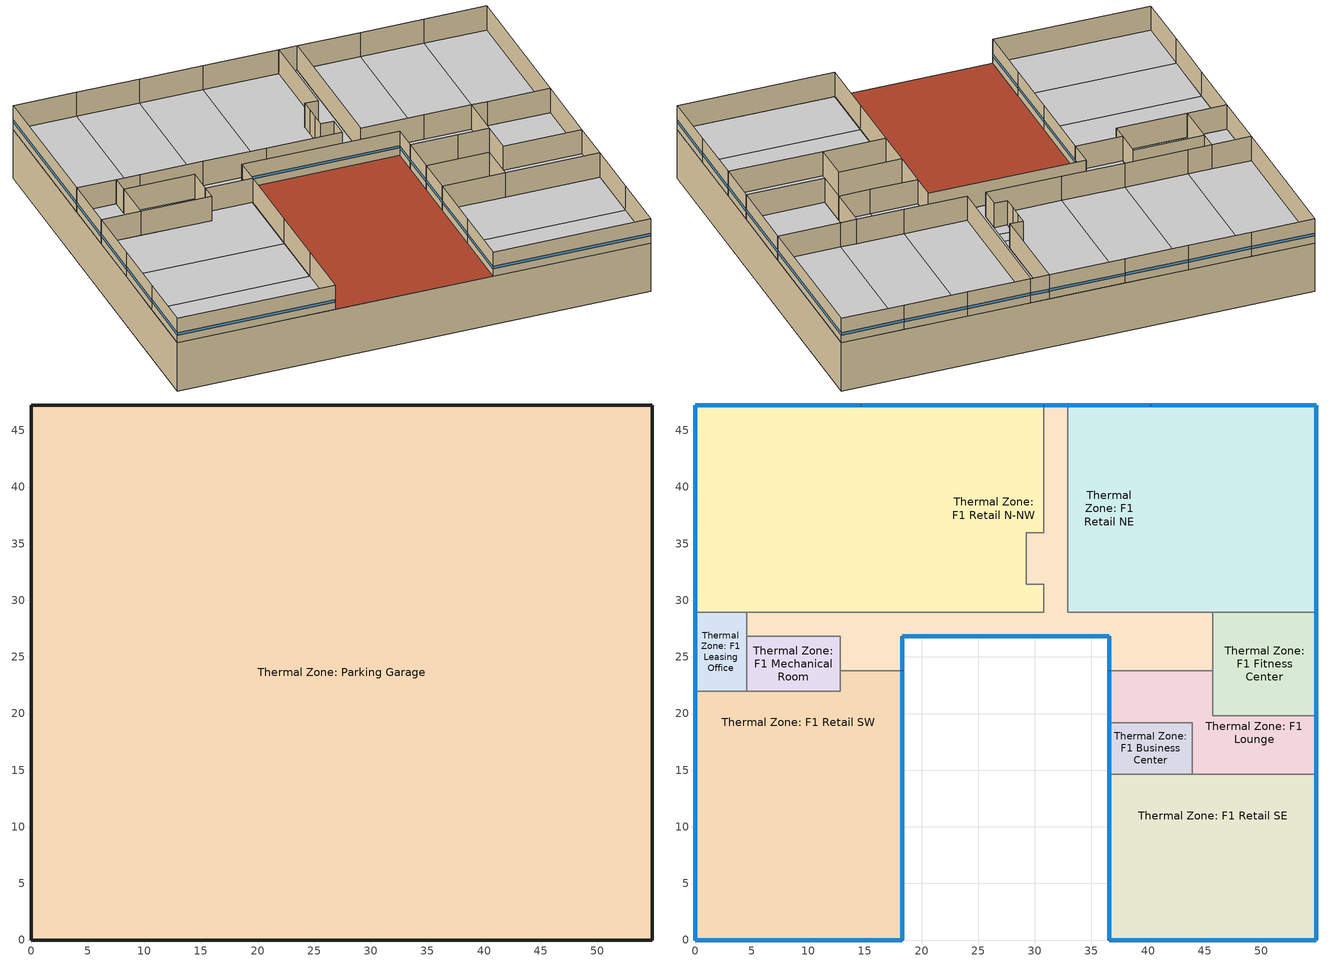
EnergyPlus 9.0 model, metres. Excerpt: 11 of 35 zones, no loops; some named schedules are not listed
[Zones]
Thermal Zone: Parking Garage
 floor ground (Surface 171 SlabOnOrBelowGradeF073): 54.86,47.24 54.86,0 0,0 0,47.24 z-6.1
 wall ground (Surface 172-uw BelowGradeWallC114): 0,0 54.86,0 z-6.1:0
 wall ground (Surface 173-uw BelowGradeWallC114): 0,47.24 0,0 z-6.1:0
 wall ground (Surface 174-uw BelowGradeWallC114): 54.86,47.24 0,47.24 z-6.1:0
 wall ground (Surface 175-uw BelowGradeWallC114): 54.86,0 54.86,47.24 z-6.1:0
 roof outside (Concrete Podium Roof): 36.58,0 36.58,26.82 18.29,26.82 18.29,0 z0
Thermal Zone: F1 Business Center
 floor to Thermal Zone: Parking Garage (OtherFloorU071): 43.89,19.2 43.89,14.63 36.58,14.63 36.58,19.2 z0
 wall outside (NonResConcreteExteriorWall): 36.58,19.2 36.58,14.63 z0:3.05
 wall to Thermal Zone: F1 Lounge (WoodFramedInteriorWallU099): 43.89,19.2 36.58,19.2 z0:3.05
 wall to Thermal Zone: F1 Corridor (WoodFramedInteriorWallU099): 43.89,14.63 43.89,19.2 36.58,19.2 z0:3.05
 wall to Thermal Zone: F1 Retail SE (WoodFramedInteriorWallU099): 36.58,14.63 43.89,14.63 z0:3.05
 window (Nonres Fixed Window): 36.58,19.18 36.58,14.66 z0.94:1.25
Thermal Zone: F1 Corridor
 floor to Thermal Zone: Parking Garage (OtherFloorU071): 30.78,32.92 30.78,31.39 29.26,31.39 29.26,32.92 z0; 30.78,34.44 30.78,32.92 29.26,32.92 29.26,34.44 z0; 30.78,35.97 30.78,34.44 29.26,34.44 29.26,35.97 z0; 32.92,47.24 32.92,28.96 45.72,28.96 45.72,23.77 42.06,23.77 42.06,26.82 4.57,26.82 4.57,28.96 30.78,28.96 30.78,47.24 z0; 18.29,26.82 18.29,23.77 12.8,23.77 12.8,26.82 z0; 42.06,26.82 42.06,23.77 36.58,23.77 36.58,26.82 z0
 wall outside (NonResConcreteExteriorWall): 32.92,47.24 30.78,47.24 / 18.29,23.77 18.29,26.82 36.58,26.82 36.58,23.77 z0:3.05
 wall to Thermal Zone: F1 Retail N-NW (WoodFramedInteriorWallU099): 30.78,47.24 30.78,35.97 29.26,35.97 29.26,34.44 29.26,32.92 29.26,31.39 30.78,31.39 30.78,28.96 21.95,28.96 14.63,28.96 7.32,28.96 4.57,28.96 z0:3.05
 wall to Thermal Zone: F1 Retail SW (WoodFramedInteriorWallU099): 12.8,23.77 18.29,23.77 z0:3.05
 wall to Thermal Zone: F1 Lounge (WoodFramedInteriorWallU099): 36.58,23.77 42.06,23.77 45.72,23.77 z0:3.05
 wall to Thermal Zone: F1 Mechanical Room (WoodFramedInteriorWallU099): 4.57,26.82 12.8,26.82 12.8,23.77 z0:3.05
 wall to Thermal Zone: F1 Leasing Office (WoodFramedInteriorWallU099): 4.57,28.96 4.57,26.82 z0:3.05
 wall to Thermal Zone: F1 Retail NE (WoodFramedInteriorWallU099): 45.72,28.96 40.23,28.96 32.92,28.96 32.92,47.24 z0:3.05
 wall to Thermal Zone: F1 Fitness Center (WoodFramedInteriorWallU099): 45.72,23.77 45.72,28.96 z0:3.05
 window (Nonres Fixed Window): 18.31,26.82 36.55,26.82 / 32.89,47.24 30.81,47.24 / 18.29,23.8 18.29,26.8 / 36.58,26.8 36.58,23.8 z0.94:1.25
Thermal Zone: F1 Fitness Center
 floor to Thermal Zone: Parking Garage (OtherFloorU071): 54.86,28.96 54.86,19.81 45.72,19.81 45.72,28.96 z0
 wall outside (NonResConcreteExteriorWall): 54.86,19.81 54.86,28.96 z0:3.05
 wall to Thermal Zone: F1 Lounge (WoodFramedInteriorWallU099): 45.72,23.77 45.72,19.81 54.86,19.81 z0:3.05
 wall to Thermal Zone: F1 Retail NE (WoodFramedInteriorWallU099): 54.86,28.96 47.55,28.96 45.72,28.96 z0:3.05
 window (Nonres Fixed Window): 54.86,19.84 54.86,28.93 z0.94:1.25
Thermal Zone: F1 Leasing Office
 floor to Thermal Zone: Parking Garage (OtherFloorU071): 4.57,28.96 4.57,21.95 0,21.95 0,28.96 z0
 wall outside (NonResConcreteExteriorWall): 0,28.96 0,21.95 z0:3.05
 wall to Thermal Zone: F1 Mechanical Room (WoodFramedInteriorWallU099): 4.57,21.95 4.57,26.82 z0:3.05
 wall to Thermal Zone: F1 Retail SW (WoodFramedInteriorWallU099): 0,21.95 4.57,21.95 z0:3.05
 wall to Thermal Zone: F1 Retail N-NW (WoodFramedInteriorWallU099): 4.57,28.96 0,28.96 z0:3.05
 window (Nonres Fixed Window): 0,28.93 0,21.97 z0.94:1.25
Thermal Zone: F1 Lounge
 floor to Thermal Zone: Parking Garage (OtherFloorU071): 45.72,23.77 45.72,19.81 54.86,19.81 54.86,14.63 43.89,14.63 43.89,19.2 36.58,19.2 36.58,23.77 42.06,23.77 z0
 wall outside (NonResConcreteExteriorWall): 36.58,23.77 36.58,19.2 / 54.86,14.63 54.86,19.81 z0:3.05
 wall to Thermal Zone: F1 Retail SE (WoodFramedInteriorWallU099): 43.89,14.63 54.86,14.63 z0:3.05
 window (Nonres Fixed Window): 36.58,23.75 36.58,19.23 / 54.86,14.66 54.86,19.79 z0.94:1.25
Thermal Zone: F1 Mechanical Room
 floor to Thermal Zone: Parking Garage (OtherFloorU071): 12.8,26.82 12.8,21.95 4.57,21.95 4.57,26.82 z0
 wall to Thermal Zone: F1 Retail SW (WoodFramedInteriorWallU099): 4.57,21.95 12.8,21.95 12.8,23.77 z0:3.05
Thermal Zone: F1 Retail N-NW
 floor to Thermal Zone: Parking Garage (OtherFloorU071): 7.32,47.24 7.32,28.96 0,28.96 0,47.24 z0; 14.63,47.24 14.63,28.96 7.32,28.96 7.32,47.24 z0; 21.95,47.24 21.95,28.96 14.63,28.96 14.63,47.24 z0; 30.78,47.24 30.78,35.97 29.26,35.97 29.26,31.39 30.78,31.39 30.78,28.96 21.95,28.96 21.95,47.24 z0
 wall outside (NonResConcreteExteriorWall): 30.78,47.24 21.95,47.24 14.63,47.24 7.32,47.24 0,47.24 0,28.96 z0:3.05
 window (Nonres Fixed Window): 0,47.22 0,28.98 / 7.29,47.24 0.03,47.24 / 14.61,47.24 7.34,47.24 / 21.92,47.24 14.66,47.24 / 30.76,47.24 21.97,47.24 z0.94:1.25
Thermal Zone: F1 Retail NE
 floor to Thermal Zone: Parking Garage (OtherFloorU071): 40.23,47.24 40.23,28.96 32.92,28.96 32.92,47.24 z0; 47.55,47.24 47.55,28.96 40.23,28.96 40.23,47.24 z0; 54.86,47.24 54.86,28.96 47.55,28.96 47.55,47.24 z0
 wall outside (NonResConcreteExteriorWall): 54.86,28.96 54.86,47.24 47.55,47.24 40.23,47.24 32.92,47.24 z0:3.05
 window (Nonres Fixed Window): 40.21,47.24 32.94,47.24 / 47.52,47.24 40.26,47.24 / 54.84,47.24 47.57,47.24 / 54.86,28.98 54.86,47.22 z0.94:1.25
Thermal Zone: F1 Retail SE
 floor to Thermal Zone: Parking Garage (OtherFloorU071): 54.86,14.63 54.86,7.32 36.58,7.32 36.58,14.63 z0; 54.86,7.32 54.86,0 36.58,0 36.58,7.32 z0
 wall outside (NonResConcreteExteriorWall): 36.58,14.63 36.58,7.32 36.58,0 54.86,0 54.86,7.32 54.86,14.63 z0:3.05
 window (Nonres Fixed Window): 36.6,0 54.84,0 / 36.58,7.29 36.58,0.03 / 54.86,7.34 54.86,14.61 / 36.58,14.61 36.58,7.34 / 54.86,0.03 54.86,7.29 z0.94:1.25
Thermal Zone: F1 Retail SW
 floor to Thermal Zone: Parking Garage (OtherFloorU071): 18.29,7.32 18.29,0 0,0 0,7.32 z0; 18.29,14.63 18.29,7.32 0,7.32 0,14.63 z0; 18.29,23.77 18.29,14.63 0,14.63 0,21.95 12.8,21.95 12.8,23.77 z0
 wall outside (NonResConcreteExteriorWall): 0,21.95 0,14.63 0,7.32 0,0 18.29,0 18.29,7.32 18.29,14.63 18.29,23.77 z0:3.05
 window (Nonres Fixed Window): 0,14.61 0,7.34 / 18.29,7.34 18.29,14.61 / 0,7.29 0,0.03 / 18.29,14.66 18.29,23.75 / 0,21.92 0,14.66 / 18.29,0.03 18.29,7.29 / 0.03,0 18.26,0 z0.94:1.25
[Building]
Building 1: North Axis {deg}=0; Solar Distribution=FullExterior; Maximum Number of Warmup Days=50
[Site:Location]
SANTA-MARIA-PUBLIC-ARPT Design_Conditions: Latitude {deg}=34.92; Longitude {deg}=-120.47; Time Zone {hr}=-8; Elevation {m}=77.1144
[Site:WaterMainsTemperature]
Calculation Method=Schedule; Temperature Schedule=WaterMainCZ05
[SizingPeriod:DesignDay] Day of Month=21; Dry-Bulb Temperature Range Modifier Type=DefaultMultipliers; Barometric Pressure {Pa}=100403; Rain Indicator=No; Snow Indicator=No; Daylight Saving Time Indicator=No
Name | Month | Day Type | Maximum Dry-Bulb Temperature {C} | Daily Dry-Bulb Temperature Range {deltaC} | Humidity Condition Type | Wetbulb or DewPoint at Maximum Dry-Bulb {C} | Wind Speed {m/s} | Wind Direction {deg} | Solar Model Indicator | ASHRAE Clear Sky Optical Depth for Beam Irradiance (taub) | ASHRAE Clear Sky Optical Depth for Diffuse Irradiance (taud) | Sky Clearness
SANTA-MARIA-PUBLIC-ARPT Ann Clg 0.4% Condns DB=>MCWB | 8 | SummerDesignDay | 28.9 | 10.3 | Wetbulb | 16.4 | 4.6 | 292 | ASHRAETau | 0.371 | 2.414
SANTA-MARIA-PUBLIC-ARPT Ann Clg 0.4% Condns DP=>MCDB | 8 | SummerDesignDay | 20.9 | 10.3 | Dewpoint | 16.7 | 4.3 | 292 | ASHRAETau | 0.371 | 2.414
SANTA-MARIA-PUBLIC-ARPT Ann Htg 99.6% Condns DB | 1 | WinterDesignDay | 0.8 | 0 | Wetbulb | 0.8 | 1.6 | 90 | ASHRAEClearSky |  |  | 0
SANTA-MARIA-PUBLIC-ARPT AUG Clg 0.4% Condns DB=>MCWB | 8 | SummerDesignDay | 26.9 | 10.3 | Wetbulb | 18.2 | 4.3 | 315 | ASHRAETau | 0.371 | 2.414
[Material]
Name | Roughness | Thickness {m} | Conductivity {W/m-K} | Density {kg/m3} | Specific Heat {J/kg-K} | Thermal Absorptance | Solar Absorptance | Visible Absorptance
Carpet - 3/4 in. | Smooth | 0.01905 | 0.0455183 | 288.332 | 1381.644 | 0.9 | 0.7 | 0.8
Compliance Insulation R0.10 | Smooth | 0.000405384 | 0.0230188 | 16.0185 | 1130.436 | 0.9 | 0.7 | 0.7
Compliance Insulation R0.50 | Smooth | 0.00202692 | 0.0230188 | 16.0185 | 1130.436 | 0.9 | 0.7 | 0.7
Compliance Insulation R13.00 | Smooth | 0.0526999 | 0.0230188 | 16.0185 | 1130.436 | 0.9 | 0.7 | 0.7
Compliance Insulation R2.15 | Smooth | 0.00871576 | 0.0230188 | 16.0185 | 1130.436 | 0.9 | 0.7 | 0.7
Compliance Insulation R6.00 | Smooth | 0.024323 | 0.0230188 | 16.0185 | 1130.436 | 0.9 | 0.7 | 0.7
Concrete - 140 lb/ft3 - 10 in. | Smooth | 0.254 | 1.9514 | 2239.06 | 921.096 | 0.9 | 0.7 | 0.8
Concrete - 140 lb/ft3 - 10 in. 1 | MediumRough | 0.254 | 1.9514 | 2239.06 | 921.096 | 0.9 | 0.7 | 0.8
Concrete - 140 lb/ft3 - 8 in. | Smooth | 0.2032 | 1.9514 | 2239.06 | 921.096 | 0.9 | 0.7 | 0.7
Gypsum Board - 1/2 in.; Gypsum Board - 1/2 in. 3 | MediumRough | 0.0127 | 0.158656 | 640.739 | 1130.436 | 0.9 | 0.7 | 0.8
Plywood - 5/8 in. 1 | Smooth | 0.016002 | 0.11544 | 480.554 | 1884.06 | 0.9 | 0.7 | 0.7
Stone - 1 in. | MediumRough | 0.0254 | 1.80343 | 2239.06 | 921.096 | 0.85 | 0.92 | 0.85
Stucco - 7/8 in. 1 | MediumRough | 0.022352 | 0.700948 | 1855.1 | 837.36 | 0.9 | 0.7 | 0.8
[Material:NoMass] Roughness=Smooth; Thermal Absorptance=0.9; Solar Absorptance=0.7; Visible Absorptance=0.7
Name | Thermal Resistance {m2-K/W}
WoodFrameWall16inOC R11.25 | 1.26865
WoodFraming16inOC | 0.149694
[WindowMaterial:SimpleGlazingSystem]
Nonres Fixed Window Material: U-Factor {W/m2-K}=2.04417; Solar Heat Gain Coefficient=0.25; Visible Transmittance=0.42
[Construction]
Concrete Podium Roof: Stone - 1 in., Concrete - 140 lb/ft3 - 10 in.
Nonres Fixed Window: Nonres Fixed Window Material
NonResConcreteExteriorWall: Stucco - 7/8 in. 1, Concrete - 140 lb/ft3 - 8 in., Compliance Insulation R13.00, Compliance Insulation R0.10, Compliance Insulation R0.10, WoodFraming16inOC, Gypsum Board - 1/2 in. 3
OtherFloorU071: Concrete - 140 lb/ft3 - 10 in. 1, Compliance Insulation R6.00, Compliance Insulation R2.15, Compliance Insulation R0.50, Plywood - 5/8 in. 1, Carpet - 3/4 in.
WoodFramedInteriorWallU099: Gypsum Board - 1/2 in., WoodFrameWall16inOC R11.25, Gypsum Board - 1/2 in.
[Construction:CfactorUndergroundWall] C-Factor {W/m2-K}=7.66566; Height {m}=6.096
Surface 172-uw BelowGradeWallC114; Surface 173-uw BelowGradeWallC114; Surface 174-uw BelowGradeWallC114; Surface 175-uw BelowGradeWallC114
[Construction:FfactorGroundFloor]
Surface 171 SlabOnOrBelowGradeF073: F-Factor {W/m-K}=1.26344; Area {m2}=2591.99; PerimeterExposed {m}=0
[Zone] Multiplier=1
Name | Part of Total Floor Area
Thermal Zone: F1 Business Center; Thermal Zone: F1 Fitness Center; Thermal Zone: F1 Leasing Office; Thermal Zone: F1 Lounge; Thermal Zone: F1 Mechanical Room; Thermal Zone: Parking Garage
Thermal Zone: F1 Corridor; Thermal Zone: F1 Retail N-NW; Thermal Zone: F1 Retail NE; Thermal Zone: F1 Retail SE; Thermal Zone: F1 Retail SW | Yes
[People] Fraction Radiant=0.3
Name | Zone or ZoneList | Number of People Schedule | Number of People Calculation Method | People per Zone Floor Area {person/m2} | Sensible Heat Fraction | Activity Level Schedule | Number of People
F1 Business Center People | Thermal Zone: F1 Business Center | RetailOccupancy | People/Area | 0.358815 | 0.6125 | F1 Business Center People Activity Level
F1 Corridor People | Thermal Zone: F1 Corridor | RetailOccupancy | People |  | 0.5 | F1 Corridor People Activity Level | 7.425
F1 Elevator Core People | Thermal Zone: F1 Corridor | RetailOccupancy | People |  | 0.5 | F1 Elevator Core People Activity Level | 0.0375
F1 Elevator N People | Thermal Zone: F1 Corridor | RetailOccupancy | People |  | 0.5 | F1 Elevator N People Activity Level | 0.0375
F1 Elevator S People | Thermal Zone: F1 Corridor | RetailOccupancy | People |  | 0.5 | F1 Elevator S People Activity Level | 0.0375
F1 Stairs E People | Thermal Zone: F1 Corridor | RetailOccupancy | People |  | 0.5 | F1 Stairs E People Activity Level | 0.9
F1 Stairs W People | Thermal Zone: F1 Corridor | RetailOccupancy | People |  | 0.5 | F1 Stairs W People Activity Level | 0.9
F1 Fitness Center People | Thermal Zone: F1 Fitness Center | RetailOccupancy | People/Area | 0.107639 | 0.225664 | F1 Fitness Center People Activity Level
F1 Leasing Office People | Thermal Zone: F1 Leasing Office | RetailOccupancy | People/Area | 0.0538196 | 0.555556 | F1 Leasing Office People Activity Level
F1 Lounge People | Thermal Zone: F1 Lounge | RetailOccupancy | People/Area | 0.358815 | 0.5 | F1 Lounge People Activity Level
F1 Mechanical Room People | Thermal Zone: F1 Mechanical Room | RetailOccupancy | People/Area | 0.0161459 | 0.5 | F1 Mechanical Room People Activity Level
F1 Retail N Core People | Thermal Zone: F1 Retail N-NW | RetailOccupancy | People |  | 0.555556 | F1 Retail N Core People Activity Level | 13.8778
F1 Retail NW Inner Core People | Thermal Zone: F1 Retail N-NW | RetailOccupancy | People |  | 0.555556 | F1 Retail NW Inner Core People Activity Level | 12.0024
F1 Retail NW Outer Core People | Thermal Zone: F1 Retail N-NW | RetailOccupancy | People |  | 0.555556 | F1 Retail NW Outer Core People Activity Level | 12.0024
F1 Retail NW Outer People | Thermal Zone: F1 Retail N-NW | RetailOccupancy | People |  | 0.555556 | F1 Retail NW Outer People Activity Level | 12.0024
F1 Retail NE Core People | Thermal Zone: F1 Retail NE | RetailOccupancy | People |  | 0.555556 | F1 Retail NE Core People Activity Level | 12.0024
F1 Retail NE Inner People | Thermal Zone: F1 Retail NE | RetailOccupancy | People |  | 0.555556 | F1 Retail NE Inner People Activity Level | 12.0024
F1 Retail NE Outer People | Thermal Zone: F1 Retail NE | RetailOccupancy | People |  | 0.555556 | F1 Retail NE Outer People Activity Level | 12.0024
F1 Retail SE Bottom People | Thermal Zone: F1 Retail SE | RetailOccupancy | People |  | 0.555556 | F1 Retail SE Bottom People Activity Level | 12.0024
F1 Retail SE Top People | Thermal Zone: F1 Retail SE | RetailOccupancy | People |  | 0.555556 | F1 Retail SE Top People Activity Level | 12.0024
F1 Retail SW Bottom People | Thermal Zone: F1 Retail SW | RetailOccupancy | People |  | 0.555556 | F1 Retail SW Bottom People Activity Level | 12.0024
F1 Retail SW Core People | Thermal Zone: F1 Retail SW | RetailOccupancy | People |  | 0.555556 | F1 Retail SW Core People Activity Level | 12.0024
F1 Retail SW Top People | Thermal Zone: F1 Retail SW | RetailOccupancy | People |  | 0.555556 | F1 Retail SW Top People Activity Level | 12.90258
Parking Garage People | Thermal Zone: Parking Garage | ParkingOccupancy | People/Area | 0.0269098 | 0.555556 | Parking Garage People Activity Level
[Lights] Return Air Fraction=0; Fraction Radiant=0.58; Fraction Replaceable=1
Name | Zone or ZoneList | Schedule | Design Level Calculation Method | Watts per Zone Floor Area {W/m2} | Lighting Level {W}
F1 Business Center Regulated Lights | Thermal Zone: F1 Business Center | RetailLights | Watts/Area | 9.14932
F1 Corridor Regulated Lights | Thermal Zone: F1 Corridor | RetailLights | LightingLevel |  | 891
F1 Elevator Core Regulated Lights; F1 Elevator N Regulated Lights; F1 Elevator S Regulated Lights | Thermal Zone: F1 Corridor | RetailLights | LightingLevel |  | 10
F1 Stairs E Regulated Lights; F1 Stairs W Regulated Lights | Thermal Zone: F1 Corridor | RetailLights | LightingLevel |  | 90
F1 Fitness Center Regulated Lights | Thermal Zone: F1 Fitness Center | RetailLights | Watts/Area | 5.38196
F1 Leasing Office Regulated Lights | Thermal Zone: F1 Leasing Office | RetailLights | Watts/Area | 6.99654
F1 Lounge Regulated Lights | Thermal Zone: F1 Lounge | RetailLights | Watts/Area | 6.99654
F1 Mechanical Room Regulated Lights | Thermal Zone: F1 Mechanical Room | RetailLights | Watts/Area | 4.30556
F1 Retail N Core Regulated Lights | Thermal Zone: F1 Retail N-NW | RetailLights | LightingLevel |  | 1665
F1 Retail NW Inner Core Regulated Lights; F1 Retail NW Outer Core Regulated Lights; F1 Retail NW Outer Regulated Lights | Thermal Zone: F1 Retail N-NW | RetailLights | LightingLevel |  | 1440
F1 Retail NE Core Regulated Lights; F1 Retail NE Inner Regulated Lights; F1 Retail NE Outer Regulated Lights | Thermal Zone: F1 Retail NE | RetailLights | LightingLevel |  | 1440
F1 Retail SE Bottom Regulated Lights; F1 Retail SE Top Regulated Lights | Thermal Zone: F1 Retail SE | RetailLights | LightingLevel |  | 1440
F1 Retail SW Bottom Regulated Lights; F1 Retail SW Core Regulated Lights | Thermal Zone: F1 Retail SW | RetailLights | LightingLevel |  | 1440
F1 Retail SW Top Regulated Lights | Thermal Zone: F1 Retail SW | RetailLights | LightingLevel |  | 1548
Parking Garage Regulated Lights | Thermal Zone: Parking Garage | ParkingLights | Watts/Area | 1.07639
[ElectricEquipment] Schedule=RetailReceptacle; Fraction Latent=0; Fraction Radiant=0.2; Fraction Lost=0
Name | Zone or ZoneList | Design Level Calculation Method | Watts per Zone Floor Area {W/m2} | Design Level {W}
F1 Business Center Recepticle Loads | Thermal Zone: F1 Business Center | Watts/Area | 10.7639
F1 Elevator Core Recepticle Loads; F1 Elevator N Recepticle Loads; F1 Elevator S Recepticle Loads | Thermal Zone: F1 Corridor | EquipmentLevel |  | 75
F1 Fitness Center Recepticle Loads | Thermal Zone: F1 Fitness Center | Watts/Area | 5.38196
F1 Leasing Office Recepticle Loads | Thermal Zone: F1 Leasing Office | Watts/Area | 16.1459
F1 Lounge Recepticle Loads | Thermal Zone: F1 Lounge | Watts/Area | 10.7639
F1 Mechanical Room Recepticle Loads | Thermal Zone: F1 Mechanical Room | Watts/Area | 32.2917
F1 Retail N Core Recepticle Loads | Thermal Zone: F1 Retail N-NW | EquipmentLevel |  | 1665
F1 Retail NW Inner Core Recepticle Loads; F1 Retail NW Outer Core Recepticle Loads; F1 Retail NW Outer Recepticle Loads | Thermal Zone: F1 Retail N-NW | EquipmentLevel |  | 1440
F1 Retail NE Core Recepticle Loads; F1 Retail NE Inner Recepticle Loads; F1 Retail NE Outer Recepticle Loads | Thermal Zone: F1 Retail NE | EquipmentLevel |  | 1440
F1 Retail SE Bottom Recepticle Loads; F1 Retail SE Top Recepticle Loads | Thermal Zone: F1 Retail SE | EquipmentLevel |  | 1440
F1 Retail SW Bottom Recepticle Loads; F1 Retail SW Core Recepticle Loads | Thermal Zone: F1 Retail SW | EquipmentLevel |  | 1440
F1 Retail SW Top Recepticle Loads | Thermal Zone: F1 Retail SW | EquipmentLevel |  | 1548
[ZoneInfiltration:DesignFlowRate] Temperature Term Coefficient=0; Velocity Squared Term Coefficient=0
Name | Zone or ZoneList | Schedule | Design Flow Rate Calculation Method | Flow per Exterior Surface Area {m3/s-m2} | Constant Term Coefficient | Velocity Term Coefficient | Design Flow Rate {m3/s}
F1 Business Center Space Infiltration Design Flow Rate 1 | Thermal Zone: F1 Business Center | RetailInfiltration | Flow/ExteriorWallArea | 0.000227584 | 0 | 0.224052
F1 Corridor Space Infiltration Design Flow Rate 1 | Thermal Zone: F1 Corridor | RetailInfiltration | Flow/Zone |  | 0 | 0.224052 | 0.014166
F1 Elevator Core Space Infiltration Design Flow Rate 1; F1 Elevator N Space Infiltration Design Flow Rate 1; F1 Elevator S Space Infiltration Design Flow Rate 1 | Thermal Zone: F1 Corridor | On | Flow/Zone |  | 0 | 0.224052 | 0
F1 Stairs E Space Infiltration Design Flow Rate 1; F1 Stairs W Space Infiltration Design Flow Rate 1 | Thermal Zone: F1 Corridor | RetailInfiltration | Flow/Zone |  | 0 | 0.224052 | 0.00211432
F1 Fitness Center Space Infiltration Design Flow Rate 1 | Thermal Zone: F1 Fitness Center | RetailInfiltration | Flow/ExteriorWallArea | 0.000227584 | 0 | 0.224052
F1 Leasing Office Space Infiltration Design Flow Rate 1 | Thermal Zone: F1 Leasing Office | RetailInfiltration | Flow/ExteriorWallArea | 0.000227584 | 0 | 0.224052
F1 Lounge Space Infiltration Design Flow Rate 1 | Thermal Zone: F1 Lounge | RetailInfiltration | Flow/ExteriorWallArea | 0.000227584 | 0 | 0.224052
F1 Mechanical Room Space Infiltration Design Flow Rate 1 | Thermal Zone: F1 Mechanical Room | RetailInfiltration | Flow/ExteriorWallArea | 0.000227584 | 0 | 0.224052
F1 Retail N Core Space Infiltration Design Flow Rate 1 | Thermal Zone: F1 Retail N-NW | RetailInfiltration | Flow/Zone |  | 0 | 0.224052 | 0.00613154
F1 Retail NW Inner Core Space Infiltration Design Flow Rate 1; F1 Retail NW Outer Core Space Infiltration Design Flow Rate 1 | Thermal Zone: F1 Retail N-NW | RetailInfiltration | Flow/Zone |  | 0 | 0.224052 | 0.00507438
F1 Retail NW Outer Space Infiltration Design Flow Rate 1 | Thermal Zone: F1 Retail N-NW | RetailInfiltration | Flow/Zone |  | 0 | 0.224052 | 0.0177603
F1 Retail NE Core Space Infiltration Design Flow Rate 1; F1 Retail NE Inner Space Infiltration Design Flow Rate 1 | Thermal Zone: F1 Retail NE | RetailInfiltration | Flow/Zone |  | 0 | 0.224052 | 0.00507438
F1 Retail NE Outer Space Infiltration Design Flow Rate 1 | Thermal Zone: F1 Retail NE | RetailInfiltration | Flow/Zone |  | 0 | 0.224052 | 0.0177603
F1 Retail SE Bottom Space Infiltration Design Flow Rate 1 | Thermal Zone: F1 Retail SE | RetailInfiltration | Flow/Zone |  | 0 | 0.224052 | 0.0228347
F1 Retail SE Top Space Infiltration Design Flow Rate 1 | Thermal Zone: F1 Retail SE | RetailInfiltration | Flow/Zone |  | 0 | 0.224052 | 0.0101488
F1 Retail SW Bottom Space Infiltration Design Flow Rate 1 | Thermal Zone: F1 Retail SW | RetailInfiltration | Flow/Zone |  | 0 | 0.224052 | 0.0228347
F1 Retail SW Core Space Infiltration Design Flow Rate 1 | Thermal Zone: F1 Retail SW | RetailInfiltration | Flow/Zone |  | 0 | 0.224052 | 0.0101488
F1 Retail SW Top Space Infiltration Design Flow Rate 1 | Thermal Zone: F1 Retail SW | RetailInfiltration | Flow/Zone |  | 0 | 0.224052 | 0.0114174
Parking Garage Space Infiltration Design Flow Rate 1 | Thermal Zone: Parking Garage | On | Flow/ExteriorWallArea | 0.000227584 | 0 | 0.224052
Parking Garage Space Infiltration Design Flow Rate 2 | Thermal Zone: Parking Garage | ParkingHVACAvail | Flow/Zone |  | 1 | 0 | 9.8755
[Zone equipment]
Thermal Zone: Parking Garage: Thermal Zone: Parking Garage PropExhFan
[Sizing:Zone]
Thermal Zone: Parking Garage: Zone Cooling Design Supply Air Temperature Input Method=SupplyAirTemperature; Zone Cooling Design Supply Air Temperature {C}=14; Zone Cooling Design Supply Air Temperature Difference {deltaC}=11.11; Zone Heating Design Supply Air Temperature Input Method=SupplyAirTemperature; Zone Heating Design Supply Air Temperature {C}=40; Zone Heating Design Supply Air Temperature Difference {deltaC}=11.11; Zone Cooling Design Supply Air Humidity Ratio {kgWater/kgDryAir}=0.0085; Zone Heating Design Supply Air Humidity Ratio {kgWater/kgDryAir}=0.008; Design Specification Outdoor Air Object=Thermal Zone: Parking Garage Design Specification Outdoor Air; Zone Heating Sizing Factor=1; Zone Cooling Sizing Factor=1; Cooling Design Air Flow Method=DesignDay; Cooling Design Air Flow Rate {m3/s}=0; Cooling Minimum Air Flow per Zone Floor Area {m3/s-m2}=0; Cooling Minimum Air Flow {m3/s}=0; Cooling Minimum Air Flow Fraction=0; Heating Design Air Flow Method=DesignDay; Heating Design Air Flow Rate {m3/s}=0; Heating Maximum Air Flow per Zone Floor Area {m3/s-m2}=0; Heating Maximum Air Flow {m3/s}=0; Heating Maximum Air Flow Fraction=0; Design Specification Zone Air Distribution Object=Thermal Zone: Parking Garage Design Spec Zone Air Dist; Account for Dedicated Outdoor Air System=No
[DesignSpecification:ZoneAirDistribution]
Thermal Zone: Parking Garage Design Spec Zone Air Dist: Zone Air Distribution Effectiveness in Cooling Mode=1; Zone Air Distribution Effectiveness in Heating Mode=1
[DesignSpecification:OutdoorAir]
Thermal Zone: Parking Garage Design Specification Outdoor Air: Outdoor Air Method=Maximum; Outdoor Air Flow per Person {m3/s-person}=0; Outdoor Air Flow per Zone Floor Area {m3/s-m2}=0; Outdoor Air Flow per Zone {m3/s}=0; Outdoor Air Flow Air Changes per Hour {1/hr}=0
[InternalMass] Construction=WoodFramedInteriorWallU099
Name | Zone | Surface Area {m2}
Merged Surface 161 - Surface 161 Reversed; Merged Surface 163 - Surface 163 Reversed; Merged Surface 53 - Surface 53 Reversed; Merged Surface 54 - Surface 54 Reversed | Thermal Zone: F1 Corridor | 4.645152
Merged Surface 41 - Surface 41 Reversed | Thermal Zone: F1 Corridor | 9.290304
Merged Surface 44 - Surface 44 Reversed | Thermal Zone: F1 Corridor | 16.7225
Merged Surface 52 - Surface 52 Reversed | Thermal Zone: F1 Corridor | 4.64515
Merged Surface 107 - Surface 107 Reversed; Merged Surface 118 - Surface 118 Reversed; Merged Surface 127 - Surface 127 Reversed | Thermal Zone: F1 Retail N-NW | 55.7418
Merged Surface 143 - Surface 143 Reversed; Merged Surface 145 - Surface 145 Reversed | Thermal Zone: F1 Retail NE | 55.7418
Merged Surface 8 - Surface 8 Reversed | Thermal Zone: F1 Retail SE | 55.7418
Merged Surface 16 - Surface 16 Reversed; Merged Surface 3 - Surface 3 Reversed | Thermal Zone: F1 Retail SW | 55.7418
[Schedule:Year]
RetailLights: RetailLightsWk, 1, 1, 12, 31
On: OnWk, 1, 1, 12, 31
ParkingLights: ParkingLightsWk, 1, 1, 12, 31
ParkingHVACAvail: ParkingHVACAvailWk, 1, 1, 12, 31
ParkingOccupancy: ParkingOccupancyWk, 1, 1, 12, 31
RetailInfiltration: RetailInfiltrationWk, 1, 1, 12, 31
RetailOccupancy: RetailOccupancyWk, 1, 1, 12, 31
RetailReceptacle: RetailReceptacleWk, 1, 1, 12, 31
WaterMainCZ05: WaterMainCZ05JanWk, 1, 1, 1, 31, WaterMainCZ05FebWk, 2, 1, 2, 28, WaterMainCZ05MarWk, 3, 1, 3, 31, WaterMainCZ05AprWk, 4, 1, 4, 30, WaterMainCZ05MayWk, 5, 1, 5, 31, WaterMainCZ05JunWk, 6, 1, 6, 30, WaterMainCZ05JulWk, 7, 1, 7, 31, WaterMainCZ05AugWk, 8, 1, 8, 31, WaterMainCZ05SepWk, 9, 1, 9, 30, WaterMainCZ05OctWk, 10, 1, 10, 31, WaterMainCZ05NovWk, 11, 1, 11, 30, WaterMainCZ05DecWk, 12, 1, 12, 31
F1 Business Center People Activity Level: F1 Business Center People Activity Level Week Rule - Jan1-Dec31, 1, 1, 12, 31
F1 Corridor People Activity Level: F1 Corridor People Activity Level Week Rule - Jan1-Dec31, 1, 1, 12, 31
F1 Elevator Core People Activity Level: F1 Elevator Core People Activity Level Week Rule - Jan1-Dec31, 1, 1, 12, 31
F1 Elevator N People Activity Level: F1 Elevator N People Activity Level Week Rule - Jan1-Dec31, 1, 1, 12, 31
F1 Elevator S People Activity Level: F1 Elevator S People Activity Level Week Rule - Jan1-Dec31, 1, 1, 12, 31
F1 Fitness Center People Activity Level: F1 Fitness Center People Activity Level Week Rule - Jan1-Dec31, 1, 1, 12, 31
F1 Leasing Office People Activity Level: F1 Leasing Office People Activity Level Week Rule - Jan1-Dec31, 1, 1, 12, 31
F1 Lounge People Activity Level: F1 Lounge People Activity Level Week Rule - Jan1-Dec31, 1, 1, 12, 31
F1 Mechanical Room People Activity Level: F1 Mechanical Room People Activity Level Week Rule - Jan1-Dec31, 1, 1, 12, 31
F1 Retail N Core People Activity Level: F1 Retail N Core People Activity Level Week Rule - Jan1-Dec31, 1, 1, 12, 31
F1 Retail NE Core People Activity Level: F1 Retail NE Core People Activity Level Week Rule - Jan1-Dec31, 1, 1, 12, 31
F1 Retail NE Inner People Activity Level: F1 Retail NE Inner People Activity Level Week Rule - Jan1-Dec31, 1, 1, 12, 31
F1 Retail NE Outer People Activity Level: F1 Retail NE Outer People Activity Level Week Rule - Jan1-Dec31, 1, 1, 12, 31
F1 Retail NW Inner Core People Activity Level: F1 Retail NW Inner Core People Activity Level Week Rule - Jan1-Dec31, 1, 1, 12, 31
F1 Retail NW Outer Core People Activity Level: F1 Retail NW Outer Core People Activity Level Week Rule - Jan1-Dec31, 1, 1, 12, 31
F1 Retail NW Outer People Activity Level: F1 Retail NW Outer People Activity Level Week Rule - Jan1-Dec31, 1, 1, 12, 31
F1 Retail SE Bottom People Activity Level: F1 Retail SE Bottom People Activity Level Week Rule - Jan1-Dec31, 1, 1, 12, 31
F1 Retail SE Top People Activity Level: F1 Retail SE Top People Activity Level Week Rule - Jan1-Dec31, 1, 1, 12, 31
F1 Retail SW Bottom People Activity Level: F1 Retail SW Bottom People Activity Level Week Rule - Jan1-Dec31, 1, 1, 12, 31
F1 Retail SW Core People Activity Level: F1 Retail SW Core People Activity Level Week Rule - Jan1-Dec31, 1, 1, 12, 31
F1 Retail SW Top People Activity Level: F1 Retail SW Top People Activity Level Week Rule - Jan1-Dec31, 1, 1, 12, 31
F1 Stairs E People Activity Level: F1 Stairs E People Activity Level Week Rule - Jan1-Dec31, 1, 1, 12, 31
F1 Stairs W People Activity Level: F1 Stairs W People Activity Level Week Rule - Jan1-Dec31, 1, 1, 12, 31
Parking Garage People Activity Level: Parking Garage People Activity Level Week Rule - Jan1-Dec31, 1, 1, 12, 31
[Schedule:Week:Daily]
RetailLightsWk: RetailLightsSun, RetailLightsWD, RetailLightsWD, RetailLightsWD, RetailLightsWD, RetailLightsWD, RetailLightsSat, RetailLightsSun, OnDay, OffDay, RetailLightsSun, RetailLightsSun
OnWk: OnDay, OnDay, OnDay, OnDay, OnDay, OnDay, OnDay, OnDay, OnDay, OnDay, OnDay, OnDay
ParkingLightsWk: ParkingLightsSun, ParkingLightsWD, ParkingLightsWD, ParkingLightsWD, ParkingLightsWD, ParkingLightsWD, ParkingLightsSat, ParkingLightsSun, OnDay, OffDay, ParkingLightsSun, ParkingLightsSun
ParkingHVACAvailWk: ParkingHVACAvailSun, ParkingHVACAvailWD, ParkingHVACAvailWD, ParkingHVACAvailWD, ParkingHVACAvailWD, ParkingHVACAvailWD, ParkingHVACAvailSat, ParkingHVACAvailSun, AllOnHVACAvailDay, AllOnHVACAvailDay, ParkingHVACAvailSun, ParkingHVACAvailSun
ParkingOccupancyWk: ParkingOccupancySun, ParkingOccupancyWD, ParkingOccupancyWD, ParkingOccupancyWD, ParkingOccupancyWD, ParkingOccupancyWD, ParkingOccupancySat, ParkingOccupancySun, OnDay, OffDay, ParkingOccupancySun, ParkingOccupancySun
RetailInfiltrationWk: RetailInfiltrationSun, RetailInfiltrationWD, RetailInfiltrationWD, RetailInfiltrationWD, RetailInfiltrationWD, RetailInfiltrationWD, RetailInfiltrationSat, RetailInfiltrationSun, RetailInfiltrationWD, RetailInfiltrationWD, RetailInfiltrationSun, RetailInfiltrationSun
RetailOccupancyWk: RetailOccupancySun, RetailOccupancyWD, RetailOccupancyWD, RetailOccupancyWD, RetailOccupancyWD, RetailOccupancyWD, RetailOccupancySat, RetailOccupancySun, OnDay, OffDay, RetailOccupancySun, RetailOccupancySun
RetailReceptacleWk: RetailReceptacleSun, RetailReceptacleWD, RetailReceptacleWD, RetailReceptacleWD, RetailReceptacleWD, RetailReceptacleWD, RetailReceptacleSat, RetailReceptacleSun, OnDay, OffDay, RetailReceptacleSun, RetailReceptacleSun
WaterMainCZ05AprWk: WaterMainCZ05Apr, WaterMainCZ05Apr, WaterMainCZ05Apr, WaterMainCZ05Apr, WaterMainCZ05Apr, WaterMainCZ05Apr, WaterMainCZ05Apr, WaterMainCZ05Apr, WaterMainCZ05Apr, WaterMainCZ05Apr, WaterMainCZ05Apr, WaterMainCZ05Apr
WaterMainCZ05AugWk: WaterMainCZ05Aug, WaterMainCZ05Aug, WaterMainCZ05Aug, WaterMainCZ05Aug, WaterMainCZ05Aug, WaterMainCZ05Aug, WaterMainCZ05Aug, WaterMainCZ05Aug, WaterMainCZ05Aug, WaterMainCZ05Aug, WaterMainCZ05Aug, WaterMainCZ05Aug
WaterMainCZ05DecWk: WaterMainCZ05Dec, WaterMainCZ05Dec, WaterMainCZ05Dec, WaterMainCZ05Dec, WaterMainCZ05Dec, WaterMainCZ05Dec, WaterMainCZ05Dec, WaterMainCZ05Dec, WaterMainCZ05Dec, WaterMainCZ05Dec, WaterMainCZ05Dec, WaterMainCZ05Dec
WaterMainCZ05FebWk: WaterMainCZ05Feb, WaterMainCZ05Feb, WaterMainCZ05Feb, WaterMainCZ05Feb, WaterMainCZ05Feb, WaterMainCZ05Feb, WaterMainCZ05Feb, WaterMainCZ05Feb, WaterMainCZ05Feb, WaterMainCZ05Feb, WaterMainCZ05Feb, WaterMainCZ05Feb
WaterMainCZ05JanWk: WaterMainCZ05Jan, WaterMainCZ05Jan, WaterMainCZ05Jan, WaterMainCZ05Jan, WaterMainCZ05Jan, WaterMainCZ05Jan, WaterMainCZ05Jan, WaterMainCZ05Jan, WaterMainCZ05Jan, WaterMainCZ05Jan, WaterMainCZ05Jan, WaterMainCZ05Jan
WaterMainCZ05JulWk: WaterMainCZ05Jul, WaterMainCZ05Jul, WaterMainCZ05Jul, WaterMainCZ05Jul, WaterMainCZ05Jul, WaterMainCZ05Jul, WaterMainCZ05Jul, WaterMainCZ05Jul, WaterMainCZ05Jul, WaterMainCZ05Jul, WaterMainCZ05Jul, WaterMainCZ05Jul
WaterMainCZ05JunWk: WaterMainCZ05Jun, WaterMainCZ05Jun, WaterMainCZ05Jun, WaterMainCZ05Jun, WaterMainCZ05Jun, WaterMainCZ05Jun, WaterMainCZ05Jun, WaterMainCZ05Jun, WaterMainCZ05Jun, WaterMainCZ05Jun, WaterMainCZ05Jun, WaterMainCZ05Jun
WaterMainCZ05MarWk: WaterMainCZ05Mar, WaterMainCZ05Mar, WaterMainCZ05Mar, WaterMainCZ05Mar, WaterMainCZ05Mar, WaterMainCZ05Mar, WaterMainCZ05Mar, WaterMainCZ05Mar, WaterMainCZ05Mar, WaterMainCZ05Mar, WaterMainCZ05Mar, WaterMainCZ05Mar
WaterMainCZ05MayWk: WaterMainCZ05May, WaterMainCZ05May, WaterMainCZ05May, WaterMainCZ05May, WaterMainCZ05May, WaterMainCZ05May, WaterMainCZ05May, WaterMainCZ05May, WaterMainCZ05May, WaterMainCZ05May, WaterMainCZ05May, WaterMainCZ05May
WaterMainCZ05NovWk: WaterMainCZ05Nov, WaterMainCZ05Nov, WaterMainCZ05Nov, WaterMainCZ05Nov, WaterMainCZ05Nov, WaterMainCZ05Nov, WaterMainCZ05Nov, WaterMainCZ05Nov, WaterMainCZ05Nov, WaterMainCZ05Nov, WaterMainCZ05Nov, WaterMainCZ05Nov
WaterMainCZ05OctWk: WaterMainCZ05Oct, WaterMainCZ05Oct, WaterMainCZ05Oct, WaterMainCZ05Oct, WaterMainCZ05Oct, WaterMainCZ05Oct, WaterMainCZ05Oct, WaterMainCZ05Oct, WaterMainCZ05Oct, WaterMainCZ05Oct, WaterMainCZ05Oct, WaterMainCZ05Oct
WaterMainCZ05SepWk: WaterMainCZ05Sep, WaterMainCZ05Sep, WaterMainCZ05Sep, WaterMainCZ05Sep, WaterMainCZ05Sep, WaterMainCZ05Sep, WaterMainCZ05Sep, WaterMainCZ05Sep, WaterMainCZ05Sep, WaterMainCZ05Sep, WaterMainCZ05Sep, WaterMainCZ05Sep
F1 Business Center People Activity Level Week Rule - Jan1-Dec31: {1296aad9-f0fe-40eb-9ecd-d8887b2fa3b5}, {1296aad9-f0fe-40eb-9ecd-d8887b2fa3b5}, {1296aad9-f0fe-40eb-9ecd-d8887b2fa3b5}, {1296aad9-f0fe-40eb-9ecd-d8887b2fa3b5}, {1296aad9-f0fe-40eb-9ecd-d8887b2fa3b5}, {1296aad9-f0fe-40eb-9ecd-d8887b2fa3b5}, {1296aad9-f0fe-40eb-9ecd-d8887b2fa3b5}, {1296aad9-f0fe-40eb-9ecd-d8887b2fa3b5}, {1296aad9-f0fe-40eb-9ecd-d8887b2fa3b5}, {1296aad9-f0fe-40eb-9ecd-d8887b2fa3b5}, {1296aad9-f0fe-40eb-9ecd-d8887b2fa3b5}, {1296aad9-f0fe-40eb-9ecd-d8887b2fa3b5}
F1 Corridor People Activity Level Week Rule - Jan1-Dec31: {7a185fe6-2ce6-4cf2-8272-e43863ee8df1}, {7a185fe6-2ce6-4cf2-8272-e43863ee8df1}, {7a185fe6-2ce6-4cf2-8272-e43863ee8df1}, {7a185fe6-2ce6-4cf2-8272-e43863ee8df1}, {7a185fe6-2ce6-4cf2-8272-e43863ee8df1}, {7a185fe6-2ce6-4cf2-8272-e43863ee8df1}, {7a185fe6-2ce6-4cf2-8272-e43863ee8df1}, {7a185fe6-2ce6-4cf2-8272-e43863ee8df1}, {7a185fe6-2ce6-4cf2-8272-e43863ee8df1}, {7a185fe6-2ce6-4cf2-8272-e43863ee8df1}, {7a185fe6-2ce6-4cf2-8272-e43863ee8df1}, {7a185fe6-2ce6-4cf2-8272-e43863ee8df1}
F1 Elevator Core People Activity Level Week Rule - Jan1-Dec31: {f5e3adc2-0afa-4254-b4d1-a931d1acfa01}, {f5e3adc2-0afa-4254-b4d1-a931d1acfa01}, {f5e3adc2-0afa-4254-b4d1-a931d1acfa01}, {f5e3adc2-0afa-4254-b4d1-a931d1acfa01}, {f5e3adc2-0afa-4254-b4d1-a931d1acfa01}, {f5e3adc2-0afa-4254-b4d1-a931d1acfa01}, {f5e3adc2-0afa-4254-b4d1-a931d1acfa01}, {f5e3adc2-0afa-4254-b4d1-a931d1acfa01}, {f5e3adc2-0afa-4254-b4d1-a931d1acfa01}, {f5e3adc2-0afa-4254-b4d1-a931d1acfa01}, {f5e3adc2-0afa-4254-b4d1-a931d1acfa01}, {f5e3adc2-0afa-4254-b4d1-a931d1acfa01}
F1 Elevator N People Activity Level Week Rule - Jan1-Dec31: {7148e3a5-5aa1-4434-92d5-3553af099140}, {7148e3a5-5aa1-4434-92d5-3553af099140}, {7148e3a5-5aa1-4434-92d5-3553af099140}, {7148e3a5-5aa1-4434-92d5-3553af099140}, {7148e3a5-5aa1-4434-92d5-3553af099140}, {7148e3a5-5aa1-4434-92d5-3553af099140}, {7148e3a5-5aa1-4434-92d5-3553af099140}, {7148e3a5-5aa1-4434-92d5-3553af099140}, {7148e3a5-5aa1-4434-92d5-3553af099140}, {7148e3a5-5aa1-4434-92d5-3553af099140}, {7148e3a5-5aa1-4434-92d5-3553af099140}, {7148e3a5-5aa1-4434-92d5-3553af099140}
F1 Elevator S People Activity Level Week Rule - Jan1-Dec31: {a7611181-ef25-47e4-8240-95696327de4e}, {a7611181-ef25-47e4-8240-95696327de4e}, {a7611181-ef25-47e4-8240-95696327de4e}, {a7611181-ef25-47e4-8240-95696327de4e}, {a7611181-ef25-47e4-8240-95696327de4e}, {a7611181-ef25-47e4-8240-95696327de4e}, {a7611181-ef25-47e4-8240-95696327de4e}, {a7611181-ef25-47e4-8240-95696327de4e}, {a7611181-ef25-47e4-8240-95696327de4e}, {a7611181-ef25-47e4-8240-95696327de4e}, {a7611181-ef25-47e4-8240-95696327de4e}, {a7611181-ef25-47e4-8240-95696327de4e}
F1 Fitness Center People Activity Level Week Rule - Jan1-Dec31: {d927a083-719d-4f2d-978a-d343964629b7}, {d927a083-719d-4f2d-978a-d343964629b7}, {d927a083-719d-4f2d-978a-d343964629b7}, {d927a083-719d-4f2d-978a-d343964629b7}, {d927a083-719d-4f2d-978a-d343964629b7}, {d927a083-719d-4f2d-978a-d343964629b7}, {d927a083-719d-4f2d-978a-d343964629b7}, {d927a083-719d-4f2d-978a-d343964629b7}, {d927a083-719d-4f2d-978a-d343964629b7}, {d927a083-719d-4f2d-978a-d343964629b7}, {d927a083-719d-4f2d-978a-d343964629b7}, {d927a083-719d-4f2d-978a-d343964629b7}
F1 Leasing Office People Activity Level Week Rule - Jan1-Dec31: {6fe14621-7715-4d57-b278-61824abbe298}, {6fe14621-7715-4d57-b278-61824abbe298}, {6fe14621-7715-4d57-b278-61824abbe298}, {6fe14621-7715-4d57-b278-61824abbe298}, {6fe14621-7715-4d57-b278-61824abbe298}, {6fe14621-7715-4d57-b278-61824abbe298}, {6fe14621-7715-4d57-b278-61824abbe298}, {6fe14621-7715-4d57-b278-61824abbe298}, {6fe14621-7715-4d57-b278-61824abbe298}, {6fe14621-7715-4d57-b278-61824abbe298}, {6fe14621-7715-4d57-b278-61824abbe298}, {6fe14621-7715-4d57-b278-61824abbe298}
F1 Lounge People Activity Level Week Rule - Jan1-Dec31: {886f2fec-5ae2-4d01-9f92-6a5584b91d41}, {886f2fec-5ae2-4d01-9f92-6a5584b91d41}, {886f2fec-5ae2-4d01-9f92-6a5584b91d41}, {886f2fec-5ae2-4d01-9f92-6a5584b91d41}, {886f2fec-5ae2-4d01-9f92-6a5584b91d41}, {886f2fec-5ae2-4d01-9f92-6a5584b91d41}, {886f2fec-5ae2-4d01-9f92-6a5584b91d41}, {886f2fec-5ae2-4d01-9f92-6a5584b91d41}, {886f2fec-5ae2-4d01-9f92-6a5584b91d41}, {886f2fec-5ae2-4d01-9f92-6a5584b91d41}, {886f2fec-5ae2-4d01-9f92-6a5584b91d41}, {886f2fec-5ae2-4d01-9f92-6a5584b91d41}
F1 Mechanical Room People Activity Level Week Rule - Jan1-Dec31: {6bb9995d-830c-40c8-9b89-484f78423a8f}, {6bb9995d-830c-40c8-9b89-484f78423a8f}, {6bb9995d-830c-40c8-9b89-484f78423a8f}, {6bb9995d-830c-40c8-9b89-484f78423a8f}, {6bb9995d-830c-40c8-9b89-484f78423a8f}, {6bb9995d-830c-40c8-9b89-484f78423a8f}, {6bb9995d-830c-40c8-9b89-484f78423a8f}, {6bb9995d-830c-40c8-9b89-484f78423a8f}, {6bb9995d-830c-40c8-9b89-484f78423a8f}, {6bb9995d-830c-40c8-9b89-484f78423a8f}, {6bb9995d-830c-40c8-9b89-484f78423a8f}, {6bb9995d-830c-40c8-9b89-484f78423a8f}
F1 Retail N Core People Activity Level Week Rule - Jan1-Dec31: {26265fd5-90fb-40cc-9d9b-fdd501ff9301}, {26265fd5-90fb-40cc-9d9b-fdd501ff9301}, {26265fd5-90fb-40cc-9d9b-fdd501ff9301}, {26265fd5-90fb-40cc-9d9b-fdd501ff9301}, {26265fd5-90fb-40cc-9d9b-fdd501ff9301}, {26265fd5-90fb-40cc-9d9b-fdd501ff9301}, {26265fd5-90fb-40cc-9d9b-fdd501ff9301}, {26265fd5-90fb-40cc-9d9b-fdd501ff9301}, {26265fd5-90fb-40cc-9d9b-fdd501ff9301}, {26265fd5-90fb-40cc-9d9b-fdd501ff9301}, {26265fd5-90fb-40cc-9d9b-fdd501ff9301}, {26265fd5-90fb-40cc-9d9b-fdd501ff9301}
F1 Retail NE Core People Activity Level Week Rule - Jan1-Dec31: {a50b3002-589a-4a5e-b400-b690e877d0bf}, {a50b3002-589a-4a5e-b400-b690e877d0bf}, {a50b3002-589a-4a5e-b400-b690e877d0bf}, {a50b3002-589a-4a5e-b400-b690e877d0bf}, {a50b3002-589a-4a5e-b400-b690e877d0bf}, {a50b3002-589a-4a5e-b400-b690e877d0bf}, {a50b3002-589a-4a5e-b400-b690e877d0bf}, {a50b3002-589a-4a5e-b400-b690e877d0bf}, {a50b3002-589a-4a5e-b400-b690e877d0bf}, {a50b3002-589a-4a5e-b400-b690e877d0bf}, {a50b3002-589a-4a5e-b400-b690e877d0bf}, {a50b3002-589a-4a5e-b400-b690e877d0bf}
F1 Retail NE Inner People Activity Level Week Rule - Jan1-Dec31: {8e1964dd-4581-41d6-820c-fcce68893252}, {8e1964dd-4581-41d6-820c-fcce68893252}, {8e1964dd-4581-41d6-820c-fcce68893252}, {8e1964dd-4581-41d6-820c-fcce68893252}, {8e1964dd-4581-41d6-820c-fcce68893252}, {8e1964dd-4581-41d6-820c-fcce68893252}, {8e1964dd-4581-41d6-820c-fcce68893252}, {8e1964dd-4581-41d6-820c-fcce68893252}, {8e1964dd-4581-41d6-820c-fcce68893252}, {8e1964dd-4581-41d6-820c-fcce68893252}, {8e1964dd-4581-41d6-820c-fcce68893252}, {8e1964dd-4581-41d6-820c-fcce68893252}
F1 Retail NE Outer People Activity Level Week Rule - Jan1-Dec31: {2be28a0f-a95f-405d-9844-aeddb4cf22de}, {2be28a0f-a95f-405d-9844-aeddb4cf22de}, {2be28a0f-a95f-405d-9844-aeddb4cf22de}, {2be28a0f-a95f-405d-9844-aeddb4cf22de}, {2be28a0f-a95f-405d-9844-aeddb4cf22de}, {2be28a0f-a95f-405d-9844-aeddb4cf22de}, {2be28a0f-a95f-405d-9844-aeddb4cf22de}, {2be28a0f-a95f-405d-9844-aeddb4cf22de}, {2be28a0f-a95f-405d-9844-aeddb4cf22de}, {2be28a0f-a95f-405d-9844-aeddb4cf22de}, {2be28a0f-a95f-405d-9844-aeddb4cf22de}, {2be28a0f-a95f-405d-9844-aeddb4cf22de}
F1 Retail NW Inner Core People Activity Level Week Rule - Jan1-Dec31: {a643049b-c1a1-405a-a804-c584fa41602e}, {a643049b-c1a1-405a-a804-c584fa41602e}, {a643049b-c1a1-405a-a804-c584fa41602e}, {a643049b-c1a1-405a-a804-c584fa41602e}, {a643049b-c1a1-405a-a804-c584fa41602e}, {a643049b-c1a1-405a-a804-c584fa41602e}, {a643049b-c1a1-405a-a804-c584fa41602e}, {a643049b-c1a1-405a-a804-c584fa41602e}, {a643049b-c1a1-405a-a804-c584fa41602e}, {a643049b-c1a1-405a-a804-c584fa41602e}, {a643049b-c1a1-405a-a804-c584fa41602e}, {a643049b-c1a1-405a-a804-c584fa41602e}
F1 Retail NW Outer Core People Activity Level Week Rule - Jan1-Dec31: {fb162863-9a87-43c6-bc6a-9390497c84a0}, {fb162863-9a87-43c6-bc6a-9390497c84a0}, {fb162863-9a87-43c6-bc6a-9390497c84a0}, {fb162863-9a87-43c6-bc6a-9390497c84a0}, {fb162863-9a87-43c6-bc6a-9390497c84a0}, {fb162863-9a87-43c6-bc6a-9390497c84a0}, {fb162863-9a87-43c6-bc6a-9390497c84a0}, {fb162863-9a87-43c6-bc6a-9390497c84a0}, {fb162863-9a87-43c6-bc6a-9390497c84a0}, {fb162863-9a87-43c6-bc6a-9390497c84a0}, {fb162863-9a87-43c6-bc6a-9390497c84a0}, {fb162863-9a87-43c6-bc6a-9390497c84a0}
F1 Retail NW Outer People Activity Level Week Rule - Jan1-Dec31: {2a4ffc6b-147a-4197-a44c-beece257dbd0}, {2a4ffc6b-147a-4197-a44c-beece257dbd0}, {2a4ffc6b-147a-4197-a44c-beece257dbd0}, {2a4ffc6b-147a-4197-a44c-beece257dbd0}, {2a4ffc6b-147a-4197-a44c-beece257dbd0}, {2a4ffc6b-147a-4197-a44c-beece257dbd0}, {2a4ffc6b-147a-4197-a44c-beece257dbd0}, {2a4ffc6b-147a-4197-a44c-beece257dbd0}, {2a4ffc6b-147a-4197-a44c-beece257dbd0}, {2a4ffc6b-147a-4197-a44c-beece257dbd0}, {2a4ffc6b-147a-4197-a44c-beece257dbd0}, {2a4ffc6b-147a-4197-a44c-beece257dbd0}
F1 Retail SE Bottom People Activity Level Week Rule - Jan1-Dec31: {79baa828-8e07-49d6-bc4d-162c5e4dcebd}, {79baa828-8e07-49d6-bc4d-162c5e4dcebd}, {79baa828-8e07-49d6-bc4d-162c5e4dcebd}, {79baa828-8e07-49d6-bc4d-162c5e4dcebd}, {79baa828-8e07-49d6-bc4d-162c5e4dcebd}, {79baa828-8e07-49d6-bc4d-162c5e4dcebd}, {79baa828-8e07-49d6-bc4d-162c5e4dcebd}, {79baa828-8e07-49d6-bc4d-162c5e4dcebd}, {79baa828-8e07-49d6-bc4d-162c5e4dcebd}, {79baa828-8e07-49d6-bc4d-162c5e4dcebd}, {79baa828-8e07-49d6-bc4d-162c5e4dcebd}, {79baa828-8e07-49d6-bc4d-162c5e4dcebd}
F1 Retail SE Top People Activity Level Week Rule - Jan1-Dec31: {77d6d67a-cd0e-45b0-bb97-5009f0654c33}, {77d6d67a-cd0e-45b0-bb97-5009f0654c33}, {77d6d67a-cd0e-45b0-bb97-5009f0654c33}, {77d6d67a-cd0e-45b0-bb97-5009f0654c33}, {77d6d67a-cd0e-45b0-bb97-5009f0654c33}, {77d6d67a-cd0e-45b0-bb97-5009f0654c33}, {77d6d67a-cd0e-45b0-bb97-5009f0654c33}, {77d6d67a-cd0e-45b0-bb97-5009f0654c33}, {77d6d67a-cd0e-45b0-bb97-5009f0654c33}, {77d6d67a-cd0e-45b0-bb97-5009f0654c33}, {77d6d67a-cd0e-45b0-bb97-5009f0654c33}, {77d6d67a-cd0e-45b0-bb97-5009f0654c33}
F1 Retail SW Bottom People Activity Level Week Rule - Jan1-Dec31: {5b9bfb19-f9fb-48fb-9454-f2e7f8d97f48}, {5b9bfb19-f9fb-48fb-9454-f2e7f8d97f48}, {5b9bfb19-f9fb-48fb-9454-f2e7f8d97f48}, {5b9bfb19-f9fb-48fb-9454-f2e7f8d97f48}, {5b9bfb19-f9fb-48fb-9454-f2e7f8d97f48}, {5b9bfb19-f9fb-48fb-9454-f2e7f8d97f48}, {5b9bfb19-f9fb-48fb-9454-f2e7f8d97f48}, {5b9bfb19-f9fb-48fb-9454-f2e7f8d97f48}, {5b9bfb19-f9fb-48fb-9454-f2e7f8d97f48}, {5b9bfb19-f9fb-48fb-9454-f2e7f8d97f48}, {5b9bfb19-f9fb-48fb-9454-f2e7f8d97f48}, {5b9bfb19-f9fb-48fb-9454-f2e7f8d97f48}
F1 Retail SW Core People Activity Level Week Rule - Jan1-Dec31: {8e5f0128-9627-45a6-b118-ba875b7884e5}, {8e5f0128-9627-45a6-b118-ba875b7884e5}, {8e5f0128-9627-45a6-b118-ba875b7884e5}, {8e5f0128-9627-45a6-b118-ba875b7884e5}, {8e5f0128-9627-45a6-b118-ba875b7884e5}, {8e5f0128-9627-45a6-b118-ba875b7884e5}, {8e5f0128-9627-45a6-b118-ba875b7884e5}, {8e5f0128-9627-45a6-b118-ba875b7884e5}, {8e5f0128-9627-45a6-b118-ba875b7884e5}, {8e5f0128-9627-45a6-b118-ba875b7884e5}, {8e5f0128-9627-45a6-b118-ba875b7884e5}, {8e5f0128-9627-45a6-b118-ba875b7884e5}
F1 Retail SW Top People Activity Level Week Rule - Jan1-Dec31: {971464bd-7e7c-4b04-892d-81d13e9de1a7}, {971464bd-7e7c-4b04-892d-81d13e9de1a7}, {971464bd-7e7c-4b04-892d-81d13e9de1a7}, {971464bd-7e7c-4b04-892d-81d13e9de1a7}, {971464bd-7e7c-4b04-892d-81d13e9de1a7}, {971464bd-7e7c-4b04-892d-81d13e9de1a7}, {971464bd-7e7c-4b04-892d-81d13e9de1a7}, {971464bd-7e7c-4b04-892d-81d13e9de1a7}, {971464bd-7e7c-4b04-892d-81d13e9de1a7}, {971464bd-7e7c-4b04-892d-81d13e9de1a7}, {971464bd-7e7c-4b04-892d-81d13e9de1a7}, {971464bd-7e7c-4b04-892d-81d13e9de1a7}
F1 Stairs E People Activity Level Week Rule - Jan1-Dec31: {b57b7060-3633-4f1e-85b2-51c9b5dc3436}, {b57b7060-3633-4f1e-85b2-51c9b5dc3436}, {b57b7060-3633-4f1e-85b2-51c9b5dc3436}, {b57b7060-3633-4f1e-85b2-51c9b5dc3436}, {b57b7060-3633-4f1e-85b2-51c9b5dc3436}, {b57b7060-3633-4f1e-85b2-51c9b5dc3436}, {b57b7060-3633-4f1e-85b2-51c9b5dc3436}, {b57b7060-3633-4f1e-85b2-51c9b5dc3436}, {b57b7060-3633-4f1e-85b2-51c9b5dc3436}, {b57b7060-3633-4f1e-85b2-51c9b5dc3436}, {b57b7060-3633-4f1e-85b2-51c9b5dc3436}, {b57b7060-3633-4f1e-85b2-51c9b5dc3436}
F1 Stairs W People Activity Level Week Rule - Jan1-Dec31: {abb8baa2-8c53-4255-a049-6c601fede9e0}, {abb8baa2-8c53-4255-a049-6c601fede9e0}, {abb8baa2-8c53-4255-a049-6c601fede9e0}, {abb8baa2-8c53-4255-a049-6c601fede9e0}, {abb8baa2-8c53-4255-a049-6c601fede9e0}, {abb8baa2-8c53-4255-a049-6c601fede9e0}, {abb8baa2-8c53-4255-a049-6c601fede9e0}, {abb8baa2-8c53-4255-a049-6c601fede9e0}, {abb8baa2-8c53-4255-a049-6c601fede9e0}, {abb8baa2-8c53-4255-a049-6c601fede9e0}, {abb8baa2-8c53-4255-a049-6c601fede9e0}, {abb8baa2-8c53-4255-a049-6c601fede9e0}
Parking Garage People Activity Level Week Rule - Jan1-Dec31: {dbe4eeda-49c7-44eb-9731-ec193fd18c50}, {dbe4eeda-49c7-44eb-9731-ec193fd18c50}, {dbe4eeda-49c7-44eb-9731-ec193fd18c50}, {dbe4eeda-49c7-44eb-9731-ec193fd18c50}, {dbe4eeda-49c7-44eb-9731-ec193fd18c50}, {dbe4eeda-49c7-44eb-9731-ec193fd18c50}, {dbe4eeda-49c7-44eb-9731-ec193fd18c50}, {dbe4eeda-49c7-44eb-9731-ec193fd18c50}, {dbe4eeda-49c7-44eb-9731-ec193fd18c50}, {dbe4eeda-49c7-44eb-9731-ec193fd18c50}, {dbe4eeda-49c7-44eb-9731-ec193fd18c50}, {dbe4eeda-49c7-44eb-9731-ec193fd18c50}
